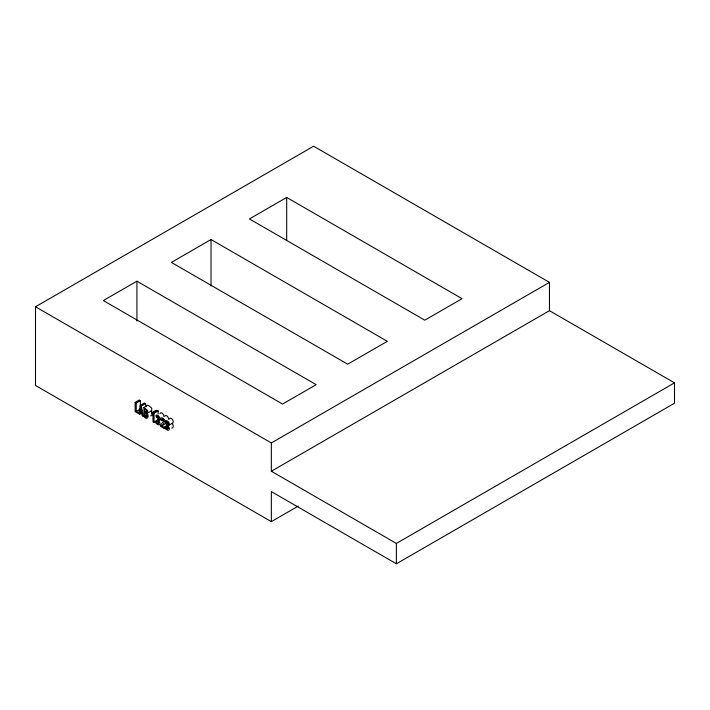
<?xml version="1.0" encoding="UTF-8"?>
<svg xmlns="http://www.w3.org/2000/svg" width="710" height="710" viewBox="0 0 710 710"><rect width="100%" height="100%" fill="white"/><g stroke="black" fill="none" stroke-linecap="round" stroke-linejoin="round"><path stroke-width="1.06" d="M140.216 411.303L140.882 407.513L141.556 412.075L140.216 411.303L141.858 410.353M146.02 406.706L145.506 403.626L144.432 403.005L140.34 405.366L138.636 413.646L139.684 414.249L140.074 412.146L141.707 413.087L142.071 415.634L143.127 416.246L144.769 415.297M159.919 413.699C160.842 410.948 164.347 414.613 163.832 416.504M169.282 419.104C170.569 416.06 174.562 421.074 172.885 423.062L167.959 425.636C173.426 433.828 160.833 429.239 166.797 425.432M164.738 416.193C165.998 413.93 168.918 417.427 168.501 419.211M166.673 425.973L164.223 427.393L161.685 425.929C164.134 424.323 165.634 420.426 162.936 418.367C161.223 416.166 159.164 420.107 161.587 420.568L164.037 419.157M161.685 425.929L165.776 423.559L167.001 422.104M158.126 414.001L158.126 410.912L157.327 410.451L152.961 412.971L151.585 412.865L151.585 413.788L152.978 414.267L152.978 421.926L154.035 422.539L158.126 420.178M157.327 410.451L155.667 410.504L151.585 412.865M298.2 506.132L271.344 521.637L35.5 385.477L35.5 306.782L313.616 146.216L549.46 282.376L549.46 310.669L271.344 471.245L271.344 442.951L549.46 282.376M136.915 281.187L103.332 300.57L282.58 404.061L316.163 384.669L136.915 281.187L136.915 321.08M211.021 239.527L171.394 262.407L347.696 364.203L387.332 341.315L211.021 239.527L211.021 286.077M286.68 197.433L249.432 218.937L424.802 320.183L462.05 298.679L286.68 197.433L286.68 240.655M140.349 400.644L136.258 403.005L136.258 411.347L138.308 412.528L138.308 413.46L135.14 411.631L135.14 402.366L139.231 399.996L140.349 400.644L140.349 406.901M140.34 405.366L141.414 405.987L145.506 403.626M136.258 411.347L140.349 408.987M143.944 407.442L148.035 405.082L151.718 408.108L151.727 410.912L146.775 413.362C149.872 415.625 147.29 421.083 143.944 416.708L143.944 407.442L147.627 410.469L147.857 412.812L146.775 413.362M139.684 414.249L142.142 412.838M145.062 411.96L146.686 412.554C148.15 410.273 143.464 406.555 145.062 411.96L147.52 410.54M145.727 412.341L147.36 411.401M145.062 416.433C147.964 418.944 147.476 413.105 145.062 412.945L145.062 416.433L147.52 415.013M145.816 416.868L147.449 415.918M153.236 412.812L154.035 413.273L158.126 410.912M158.259 419.557C150.316 422.636 164.099 429.319 158.596 420.231L159.439 420.018C162.182 416.468 153.147 412.43 156.848 417.498L158.49 416.548M158.596 420.231L160.229 419.282M155.801 420.977L156.848 421.58L158.49 420.631M156.848 421.58L157.336 423.435L158.969 422.486M167.959 425.636L168.794 425.423C171.545 421.873 162.501 417.835 166.211 422.903L167.853 421.953M167.853 426.036C163.362 430.358 170.95 430.677 166.85 424.376L168.483 423.435M161.587 420.568L161.827 419.122L162.537 419.104L163.3 421.474L160.433 425.361L160.433 426.231L164.223 428.423L165.856 427.473M166.699 428.84L168.332 427.89M271.344 471.245L396.384 543.434L674.5 382.859L674.5 403.218L396.384 563.784L271.344 491.595L271.344 521.637M171.687 428.068C174.092 428.405 173.293 424.252 172.051 423.275M150.662 415.82C153.182 416.237 152.375 411.924 150.866 411.001M549.46 310.669L674.5 382.859M35.5 306.782L271.344 442.951M135.14 402.366L136.258 403.005M165.776 423.559L167.462 424.536M166.85 424.376C169.885 425.547 166.362 419.042 166.211 422.903M165.164 426.382L166.211 426.985M157.336 423.435C160.362 424.926 157.203 419.637 157.62 419.051C160.504 419.779 156.91 413.761 156.848 417.498M163.531 419.14L163.762 419.956M141.414 405.987L143.127 416.246M396.384 543.434L396.384 563.784M164.223 427.393L164.223 428.423M158.126 416.06L158.126 419.148M155.667 410.504L155.667 411.427M154.035 413.273L154.035 422.539"/></g></svg>
